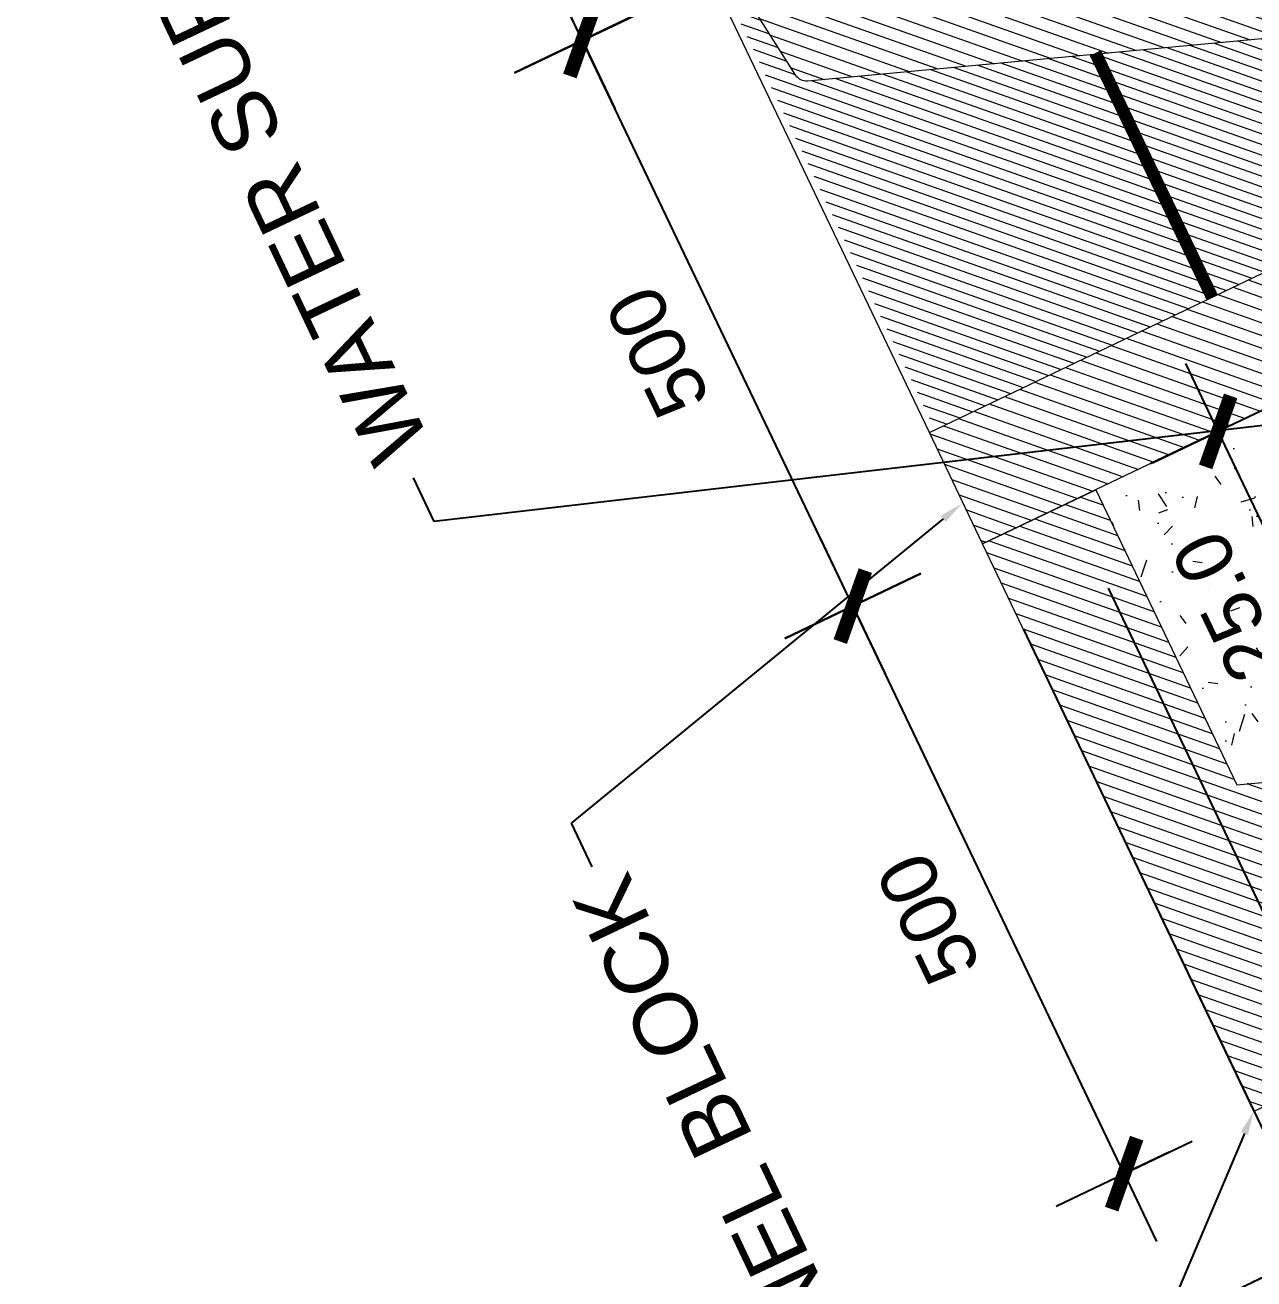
# Model space of a CAD drawing. Header units: metres. Extents: x 678805 to 1359287, y 2747329 to 5497370.
# Drawn here: x 679484.206 to 679485.186, y 2747419.34 to 2747420.339 of the extents above; entities that cross this region are included whole.
import ezdxf
from ezdxf import colors
from ezdxf.entities.mleader import LeaderData, LeaderLine
from ezdxf.math import Vec2, Vec3

# ---------------------------------------------------------------- set-up
doc = ezdxf.new("R2010")
doc.units = ezdxf.units.M
doc.linetypes.add('XREF_MON_WATERFEATURE$0$DASH_1', pattern=[0.4, 0.1, -0.3])
doc.layers.add('02-L-Waterfeatures 01', color=7, linetype='Continuous', true_color=0x4da6ff)
doc.layers.add('XREF_MON_WATERFEATURE$0$01-TX-Dimensions_1-25', color=7, linetype='Continuous', true_color=0x3f5f7f)
for name, color, linetype in [('XREF_MON_WATERFEATURE$0$01-TX', 7, 'Continuous'), ('XREF_MON_WATERFEATURE$0$02-L-Waterfeatures 02', 152, 'Continuous'), ('XREF_MON_WATERFEATURE$0$COTAUX', 7, 'Continuous')]:
    doc.layers.add(name, color=color, linetype=linetype)
for name, color, linetype, lineweight, true_color in [('XREF_MON_WATERFEATURE$0$02-L-projecció', 7, 'Continuous', 5, 0x636363), ('XREF_MON_WATERFEATURE$0$02-L-projecció 2', 7, 'Continuous', 5, 0x636363), ('XREF_MON_WATERFEATURE$0$3-TR tot_u', 7, 'Continuous', 5, 0x787878)]:
    doc.layers.add(name, color=color, linetype=linetype, lineweight=lineweight, true_color=true_color)
doc.layers.add('XREF_MON_WATERFEATURE$0$02-L-seccionat', color=6, linetype='Continuous', lineweight=5)
doc.layers.add('XREF_MON_WATERFEATURE$0$3-TR Formigó', color=252, linetype='Continuous', lineweight=0)
doc.styles.add('XREF_MON_WATERFEATURE$0$Standard', font='arial.ttf')
doc.dimstyles.new('XREF_MON_WATERFEATURE$0$E20', dxfattribs={"dimscale": 0.03, "dimtxt": 1.5, "dimasz": 0.2, "dimexe": 0.1, "dimexo": 2.5, "dimgap": 1, "dimtad": 1, "dimdec": 0, "dimlfac": 1000, "dimzin": 0, "dimdsep": 46, "dimtxsty": 'XREF_MON_WATERFEATURE$0$Standard', "dimblk1": 'XREF_MON_WATERFEATURE$0$LINCOT200', "dimblk2": 'XREF_MON_WATERFEATURE$0$LINCOT200', "dimsah": 1, "dimcen": 0.1, "dimdle": 0.1, "dimclrt": 256, "dimadec": 0, "dimazin": 0, "dimtfac": 0.01538461538461539, "dimtdec": 0, "dimtofl": 0, "dimtmove": 0, "dimatfit": 3, "dimldrblk": 'XREF_MON_WATERFEATURE$0$LINCOT200', "dimfxl": 1, "dimtolj": 1, "dimtzin": 0, "dimarcsym": 0})
pattern_1 = [(44.99999999989516, (-45.99746788525954, 30.80656202230603), (-0.006735192090789537, 0.006735192090814185), [])]

# ---------------------------------------------------------------- blocks, each defined once
blk = doc.blocks.new('XREF_MON_WATERFEATURE$0$Bench')
at = {"layer": 'XREF_MON_WATERFEATURE$0$3-TR Formigó'}
h = blk.add_hatch(dxfattribs=at)
h.set_pattern_fill('ANSI31', color=256, scale=0.002999999999999998, angle=-18.27604261032588, style=0)
h.set_pattern_definition([(44.99999999989514, (-45.49588849255815, 30.80655877431855), (-0.006735192090789539, 0.006735192090814186), [])])
h.paths.add_polyline_path([(0, -4.656612873077393e-10), (0.50157939363271, -3.247521817684174e-06), (0.50157939363271, -0.1000032475218177), (0.2407935219807274, -0.1000032475218177), (0.0750000006519258, -0.5499999993480742), (4.656612873077393e-10, -0.5499999998137355)])
at = {"layer": 'XREF_MON_WATERFEATURE$0$02-L-seccionat'}
blk.add_lwpolyline([(0, -4.656612873077393e-10), (0.50157939363271, -3.247521817684174e-06), (0.50157939363271, -0.1000032475218177), (0.2407935219807274, -0.1000032475218177), (0.0750000006519258, -0.5499999993480742), (4.656612873077393e-10, -0.5499999998137355)], close=True, dxfattribs=at)
blk = doc.blocks.new('XREF_MON_WATERFEATURE$0$WaterFall Channel')
at = {"layer": 'XREF_MON_WATERFEATURE$0$3-TR Formigó'}
h = blk.add_hatch(dxfattribs=at)
h.set_pattern_fill('ANSI31', color=256, scale=0.002999999999999998, angle=-18.27604261032588, style=0)
h.set_pattern_definition(pattern_1)
h.paths.add_polyline_path([(0.09851920045912266, -5.111424252390862e-05), (-1.862645149230957e-09, -4.21903096139431e-05), (-1.586973667144775e-06, -0.3450375250540674), (0.09851920185610652, -0.3450375245884061)])
h = blk.add_hatch(dxfattribs=at)
h.set_pattern_fill('ANSI31', color=256, scale=0.002999999999999998, angle=-18.27604261032588, style=0)
h.set_pattern_definition(pattern_1)
edge = h.paths.add_edge_path()
edge.add_line((0.2580314185521885, -0.3999952720651739), (0.0985192027874291, -0.3999831625260413))
edge.add_line((0.0985192027874291, -0.3999831625260413), (0.09850334841758013, -0.3750360794365406))
edge.add_line((0.09850334841758013, -0.3750360794365406), (8.132075890898705e-06, -0.3750389693304896))
edge.add_line((8.132075890898705e-06, -0.3750389693304896), (2.610962837934494e-06, -0.4999805477447808))
edge.add_line((2.610962837934494e-06, -0.4999805477447808), (0.4298762682080269, -0.5000129554420709))
edge.add_line((0.4298762682080269, -0.5000129554420709), (0.4298762682080269, -0.1000000004656613))
edge.add_line((0.4298762682080269, -0.1000000004656613), (0.4998762682080269, -0.1000000004656613))
edge.add_line((0.4998762682080269, -0.1000000004656613), (0.4998762686548925, -0.02505663478112696))
edge.add_arc((0.4898366796350784, -0.02645006639107605), 0.01013582751127793, 7.901811386936648, 96.45579607710752)
edge.add_line((0.4886970412917435, -0.01637851120904088), (0.3952812625161918, -0.0274717642880464))
edge.add_line((0.3952812625161918, -0.0274717642880464), (0.2580314185521885, -0.3999952720651739))
at = {"layer": 'XREF_MON_WATERFEATURE$0$02-L-seccionat'}
blk.add_lwpolyline([(4.656612873077393e-10, -4.656612873077393e-10), (0.09851920325309038, -4.656612873077393e-10), (0.09851920325309038, -0.3899839207848978, 0.4141913255382975), (0.1085184440340928, -0.3999839207560771), (0.2510580586641579, -0.399994742634442, 0.3142384861403481), (0.260442213579803, -0.3934518925298635), (0.3931626223038822, -0.0332221772634832, -0.2820400704616889), (0.4013667897201669, -0.02674909950616764), (0.4886970412917435, -0.01637851120904088, -0.4492722296790671), (0.4998762696050107, -0.02630873816087842), (0.4998762682080269, -0.1000000004656613), (0.4398762682080269, -0.1000000004656613, 0.414213562373095), (0.4298762682080269, -0.1100000004656613), (0.4298762682080269, -0.5000129554420709), (-2.265442162752151e-06, -0.4999805482104421), (4.656612873077393e-10, -4.656612873077393e-10)], format="xyb", dxfattribs=at)
blk = doc.blocks.new('XREF_MON_WATERFEATURE$0$Font')
at = {"layer": 'XREF_MON_WATERFEATURE$0$02-L-Waterfeatures 02', "lineweight": 9, "transparency": 33554687}
h = blk.add_hatch(dxfattribs=at)
h.set_pattern_fill('ANSI31', color=256, scale=0.002499999999999999, angle=2.627825166700061e-09)
h.set_pattern_definition([(45.00000000262781, (2.000490661710501, -0.440017266664654), (-0.005612660075925642, 0.005612660075410798), [])])
edge = h.paths.add_edge_path()
edge.add_line((1.800098594278097, 1.504928372334689), (1.800098593346775, 1.109996326325006))
edge.add_line((1.800098593346775, 1.109996326267719), (1.959610811672671, 1.109934739693862))
edge.add_line((1.959610811434686, 1.109934739535674), (2.096860655398689, 1.482458247312802))
edge.add_line((2.096860656514764, 1.48245824733749), (2.190276435238792, 1.49360097657212))
edge.add_arc((2.191415851935744, 1.483529136050493), 0.01013608618583568, 7.903237830832325, 96.45436951496481, ccw=False)
edge.add_line((2.201455662492663, 1.484922853065655), (2.202041886351375, 1.199959193803714))
edge.add_line((2.2020418853499, 1.199959194054827), (2.501285506412387, 1.199959193589166))
edge.add_line((2.501285506412387, 1.199959193589166), (2.501455659907939, 1.214982734787865))
edge.add_line((2.501455659978092, 1.21498273476027), (2.2114556604065, 1.21498273476027))
edge.add_line((2.2114556604065, 1.21498273476027), (2.211455659940839, 1.504928372791037))
edge.add_line((2.211455660872161, 1.50492837256752), (1.80009859520942, 1.504928372101858))
at = {"layer": 'XREF_MON_WATERFEATURE$0$3-TR tot_u'}
h = blk.add_hatch(dxfattribs=at)
h.set_pattern_fill('AR-CONC', color=256, scale=0.0005, angle=90.27678088138283)
h.set_pattern_definition([(140.2767808813828, (0, 0), (0.007529408319146686, 0.09112977025436622), [0.009525, -0.104775]), (85.27678088138289, (0, 0), (-0.09544218246381948, -0.0180829760590076), [0.007619999999999997, -0.08382029208499997]), (190.7282255813828, (0.0006274492479860783, 0.007594123017042875), (-0.08791277024958873, 0.07304679397383136), [0.008095004399999994, -0.08904512229999995]), (136.4609808813828, (-0.02539970353245735, -0.0001227003522217274), (0.02036616536872721, 0.135639486306251), [0.0142875, -0.1571625]), (186.9123384913829, (-0.02370253717526793, 0.01118057989515364), (-0.1242850351344667, 0.1181030589831279), [0.01214251157, -0.13356780408]), (81.46093205138288, (-0.02539970353245735, -0.0001227003522217274), (-0.1242850351284048, 0.1181030589898943), [0.011429983535, -0.1257298659599999]), (111.2767808813828, (-0.01911112759262323, 0.01260782638564706), (0.05076579922627469, 0.07605331832968264), [0.009524999999999997, -0.104775]), (56.27678088138281, (-0.01911112759262323, 0.01260782638564706), (-0.09224218262257797, 0.03045577347668214), [0.00762, -0.08381999999999999]), (161.7282258813828, (-0.01488064462319016, 0.01894560316577554), (-0.04147638387081798, 0.1065090916350388), [0.008095004399999996, -0.08904496879999996]), (127.7767808813828, (0, 0), (-0.04228448622992289, 0.001340052794281248), [0, -0.082804, 0, -0.08509, 0, -0.0841375]), (97.77678088138279, (0, 0), (-0.05025109645929177, 0.03316746933154464), [0, -0.04851399999999999, 0, -0.08089899999999998, 0, -0.0320675]), (57.77678088138285, (0.0001368108205497265, -0.02832066966220737), (0.002536838549615339, 0.06780834352447479), [0, -0.03174999999999999, 0, -0.09905999999999998, 0, -0.131445]), (47.77678088138283, (0.0001981612294912338, -0.04102052142843604), (-0.01307088239659678, 0.07400231239268362), [0, -0.041275, 0, -0.065786, 0, -0.093345])])
edge = h.paths.add_edge_path()
edge.add_line((1.701578940730542, 1.409979487769306), (1.440799058413151, 1.409979487769306))
edge.add_line((1.440799058414996, 1.409979488234967), (1.275005537086194, 0.9599827364087106))
edge.add_line((1.275005537085235, 0.9599827360361814), (1.70157696288593, 0.9599805160570674))
edge.add_line((1.701576963532716, 0.9599805157631636), (1.701577849410629, 1.134941963122397))
edge.add_line((1.701577848754823, 1.134941963013262), (1.676064542044557, 1.134941963204854))
edge.add_arc((1.650083779357374, 1.149941962677985), 0.02999999999999986, 179.9999999999996, 330.00000176630294, ccw=False)
edge.add_arc((1.650083779357374, 1.149941962677985), 0.03000000000000003, 29.999999260610423, 180, ccw=False)
edge.add_line((1.676064541563392, 1.164941962342709), (1.701577972141844, 1.164941962438507))
edge.add_line((1.701577973086387, 1.164941962342709), (1.701578941454631, 1.409979487637663))
at = {"layer": 'XREF_MON_WATERFEATURE$0$02-L-projecció', "linetype": 'XREF_MON_WATERFEATURE$0$DASH_1', "ltscale": 0.05, "const_width": 0.009999999999999995}
blk.add_lwpolyline([(1.800107654649764, 1.259941959287971), (2.015941880643368, 1.259922408498824)], dxfattribs=at)
at = {"layer": 'XREF_MON_WATERFEATURE$0$02-L-projecció 2'}
blk.add_lwpolyline([(1.800098596140742, 1.509928373619914), (2.20145566156134, 1.509928373619914), (2.201455662492663, 1.484922853065655)], dxfattribs=at)
for name, p in [('XREF_MON_WATERFEATURE$0$Bench', (1.200005536433309, 1.509982735384256)), ('XREF_MON_WATERFEATURE$0$WaterFall Channel', (1.701579393353313, 1.509930012049153))]:
    blk.add_blockref(name, p)
blk = doc.blocks.new('XREF_MON_WATERFEATURE$0$LINCOT200')
for p, q in [((0, -9.999961704014428), (0, 10.00003829598555)), ((3.694822225952521e-13, 3.829598557558711e-05), (10.00000000000051, 3.829598557558711e-05))]:
    blk.add_line(p, q)
at = {"const_width": 1.875}
blk.add_lwpolyline([(3.535533801624467, -3.535495714255788), (-3.535533950636761, 3.535572157214077)], dxfattribs=at)
at = {"layer": 'XREF_MON_WATERFEATURE$0$COTAUX'}
blk.add_line((0, 0), (-1.249999999999915, 0), dxfattribs=at)
blk = doc.blocks.new('*D647')
at = {"layer": 'DEFPOINTS', "color": 0, "transparency": 16777216}
for p in [(679484.9691765116, 2747419.925533549), (679484.8656766551, 2747419.876038906), (679485.1855639546, 2747419.473031215)]:
    blk.add_point(p, dxfattribs=at)
at = {"layer": 'XREF_MON_WATERFEATURE$0$01-TX-Dimensions_1-25', "color": 0, "lineweight": -2, "transparency": 16777216}
for p, q in [((679484.9015150998, 2747419.893177201), (679484.8629701984, 2747419.874744652)), ((679485.0794785197, 2747419.428950885), (679484.868265163, 2747419.870625993)), ((679485.1179025426, 2747419.440674866), (679485.0793605709, 2747419.422243718))]:
    blk.add_line(p, q, dxfattribs=at)
at = {"layer": 'XREF_MON_WATERFEATURE$0$01-TX-Dimensions_1-25', "color": 0, "lineweight": -2, "transparency": 16777216, "xscale": 0.006, "yscale": 0.006, "zscale": 0.006}
for p, rotation in [((679484.8656766551, 2747419.876038906), 115.5575828866667), ((679485.0820670276, 2747419.423537972), 295.5575828866667)]:
    blk.add_blockref('XREF_MON_WATERFEATURE$0$LINCOT200', p, dxfattribs=dict(at, rotation=rotation))
at = {"layer": 'XREF_MON_WATERFEATURE$0$01-TX-Dimensions_1-25', "transparency": 16777216, "insert": (679484.9260796226, 2747419.626933733), "char_height": 0.045, "attachment_point": 5, "rotation": 115.55758288666671, "style": 'XREF_MON_WATERFEATURE$0$Standard'}
blk.add_mtext('\\A1;500', dxfattribs=at)
blk = doc.blocks.new('*D648')
at = {"layer": 'DEFPOINTS', "color": 0, "transparency": 16777216}
for p in [(679484.6241910591, 2747420.646990283), (679484.5206556243, 2747420.597465441), (679484.7535670118, 2747420.376520056)]:
    blk.add_point(p, dxfattribs=at)
at = {"layer": 'XREF_MON_WATERFEATURE$0$01-TX-Dimensions_1-25', "color": 0, "lineweight": -2, "transparency": 16777216}
for p, q in [((679484.5565330001, 2747420.614626922), (679484.5179493009, 2747420.596170906)), ((679484.6474425071, 2747420.332407858), (679484.5232446922, 2747420.592052796)), ((679484.6859089528, 2747420.344156695), (679484.6473252537, 2747420.325700679))]:
    blk.add_line(p, q, dxfattribs=at)
at = {"layer": 'XREF_MON_WATERFEATURE$0$01-TX-Dimensions_1-25', "color": 0, "lineweight": -2, "transparency": 16777216, "xscale": 0.006, "yscale": 0.006, "zscale": 0.006}
for p, rotation in [((679484.5206556233, 2747420.597465441), 115.5635211465433), ((679484.650031576, 2747420.326995214), 295.5635211465433)]:
    blk.add_blockref('XREF_MON_WATERFEATURE$0$LINCOT200', p, dxfattribs=dict(at, rotation=rotation))
at = {"layer": 'XREF_MON_WATERFEATURE$0$01-TX-Dimensions_1-25', "transparency": 16777216, "insert": (679484.5375399061, 2747420.439364044), "char_height": 0.045, "attachment_point": 5, "rotation": 115.56352114654328, "style": 'XREF_MON_WATERFEATURE$0$Standard'}
blk.add_mtext('\\A1;300', dxfattribs=at)
blk = doc.blocks.new('*D651')
at = {"layer": 'DEFPOINTS', "color": 0, "transparency": 16777216}
for p in [(679485.0368818189, 2747419.957905363), (679484.9692211464, 2747419.925554894), (679485.2383469889, 2747419.362680973)]:
    blk.add_point(p, dxfattribs=at)
at = {"layer": 'XREF_MON_WATERFEATURE$0$01-TX-Dimensions_1-25', "color": 0, "lineweight": -2, "transparency": 16777216}
for p, q in [((679485.0692336705, 2747419.8902418), (679485.3073017359, 2747419.3923249)), ((679485.0015729979, 2747419.857891331), (679485.2396410633, 2747419.359974431)), ((679485.3005945769, 2747419.392443295), (679485.2437600743, 2747419.365269122)), ((679485.2383469893, 2747419.362680973), (679485.0881680308, 2747419.290876192))]:
    blk.add_line(p, q, dxfattribs=at)
at = {"layer": 'XREF_MON_WATERFEATURE$0$01-TX-Dimensions_1-25', "color": 0, "lineweight": -2, "transparency": 16777216, "xscale": 0.006, "yscale": 0.006, "zscale": 0.006}
for p, rotation in [((679485.3060076619, 2747419.395031443), 25.55377418202264), ((679485.2383469893, 2747419.362680973), 205.5537741820226)]:
    blk.add_blockref('XREF_MON_WATERFEATURE$0$LINCOT200', p, dxfattribs=dict(at, rotation=rotation))
at = {"layer": 'XREF_MON_WATERFEATURE$0$01-TX-Dimensions_1-25', "transparency": 16777216, "insert": (679485.1671092085, 2747419.270002564), "char_height": 0.045, "attachment_point": 5, "rotation": 205.55377418202264, "style": 'XREF_MON_WATERFEATURE$0$Standard'}
blk.add_mtext('\\A1;75', dxfattribs=at)
blk = doc.blocks.new('*D646')
at = {"layer": 'DEFPOINTS', "color": 0, "transparency": 16777216}
for p in [(679485.1570441651, 2747420.015338978), (679485.0368820259, 2747419.957905462), (679485.1453684813, 2747419.730930598)]:
    blk.add_point(p, dxfattribs=at)
at = {"layer": 'XREF_MON_WATERFEATURE$0$01-TX-Dimensions_1-25', "color": 0, "lineweight": -2, "transparency": 16777216}
for p, q in [((679485.1045498349, 2747419.990248431), (679485.1597508773, 2747420.016632698)), ((679485.262943183, 2747419.79377754), (679485.1596316025, 2747420.009925554)), ((679485.2130362903, 2747419.763273567), (679485.2682373327, 2747419.789657834))]:
    blk.add_line(p, q, dxfattribs=at)
at = {"layer": 'XREF_MON_WATERFEATURE$0$01-TX-Dimensions_1-25', "color": 0, "lineweight": -2, "transparency": 16777216, "xscale": 0.006, "yscale": 0.006, "zscale": 0.006}
for p, rotation in [((679485.157044165, 2747420.015338979), 115.5462524838862), ((679485.2655306204, 2747419.788364116), 295.5462524838862)]:
    blk.add_blockref('XREF_MON_WATERFEATURE$0$LINCOT200', p, dxfattribs=dict(at, rotation=rotation))
at = {"layer": 'XREF_MON_WATERFEATURE$0$01-TX-Dimensions_1-25', "transparency": 16777216, "insert": (679485.165121845, 2747419.875593525), "char_height": 0.045, "attachment_point": 5, "rotation": 115.54625248388618, "style": 'XREF_MON_WATERFEATURE$0$Standard'}
blk.add_mtext('\\A1;25.0', dxfattribs=at)
blk = doc.blocks.new('*D655')
at = {"layer": 'DEFPOINTS', "color": 0, "transparency": 16777216}
for p in [(679484.7535093232, 2747420.376522209), (679484.6500206866, 2747420.327032931), (679484.9691765119, 2747419.925533549)]:
    blk.add_point(p, dxfattribs=at)
at = {"layer": 'XREF_MON_WATERFEATURE$0$01-TX-Dimensions_1-25', "color": 0, "lineweight": -2, "transparency": 16777216}
for p, q in [((679484.6858479114, 2747420.344165861), (679484.6473142301, 2747420.325738677)), ((679484.8630993672, 2747419.881457184), (679484.6526091945, 2747420.321620018)), ((679484.9015151, 2747419.8931772), (679484.8629814187, 2747419.874750017))]:
    blk.add_line(p, q, dxfattribs=at)
at = {"layer": 'XREF_MON_WATERFEATURE$0$01-TX-Dimensions_1-25', "color": 0, "lineweight": -2, "transparency": 16777216, "xscale": 0.006, "yscale": 0.006, "zscale": 0.006}
for p, rotation in [((679484.6500206866, 2747420.327032931), 115.5575828866667), ((679484.8656878752, 2747419.876044271), 295.5575828866667)]:
    blk.add_blockref('XREF_MON_WATERFEATURE$0$LINCOT200', p, dxfattribs=dict(at, rotation=rotation))
at = {"layer": 'XREF_MON_WATERFEATURE$0$01-TX-Dimensions_1-25', "transparency": 16777216, "insert": (679484.7100620624, 2747420.078683895), "char_height": 0.045, "attachment_point": 5, "rotation": 115.55758288666671, "style": 'XREF_MON_WATERFEATURE$0$Standard'}
blk.add_mtext('\\A1;500', dxfattribs=at)
blk = doc.blocks.new('XREF_MON_WATERFEATURE')
at = {"rotation": 115.5575828960451}
blk.add_blockref('XREF_MON_WATERFEATURE$0$Font', (679487.0654881514, 2747419.041906541), dxfattribs=at)
at = {"layer": 'XREF_MON_WATERFEATURE$0$01-TX-Dimensions_1-25'}
dim = blk.add_aligned_dim(p1=(679484.7535670117, 2747420.376520056), p2=(679484.624191059, 2747420.646990284), distance=0.11477062467551186, dimstyle='XREF_MON_WATERFEATURE$0$E20', dxfattribs=at)
dim.commit()
dim.dimension.update_dxf_attribs({"geometry": '*D648', "text_midpoint": (679484.5375399062, 2747420.439364044)})
dim = blk.add_linear_dim(base=(679484.6500206866, 2747420.327032931), p1=(679484.9691765122, 2747419.925533549), p2=(679484.7535093233, 2747420.37652221), angle=115.5575828866667, dimstyle='XREF_MON_WATERFEATURE$0$E20', dxfattribs=at)
dim.commit()
dim.dimension.update_dxf_attribs({"geometry": '*D655', "text_midpoint": (679484.7100620625, 2747420.078683895)})
dim = blk.add_linear_dim(base=(679485.1570441651, 2747420.015338978), p1=(679485.1453684812, 2747419.730930598), p2=(679485.0368820258, 2747419.957905462), angle=115.54625237826907, text='25.0', dimstyle='XREF_MON_WATERFEATURE$0$E20', dxfattribs=at)
dim.commit()
dim.dimension.update_dxf_attribs({"geometry": '*D646', "text_midpoint": (679485.2129185821, 2747419.89843878), "dimtype": 129})
dim = blk.add_linear_dim(base=(679485.2383469889, 2747419.362680973), p1=(679485.0368818188, 2747419.957905363), p2=(679484.9692211467, 2747419.925554894), angle=205.553774025576, dimstyle='XREF_MON_WATERFEATURE$0$E20', dxfattribs=at)
dim.commit()
dim.dimension.update_dxf_attribs({"geometry": '*D651', "text_midpoint": (679485.1442974021, 2747419.317713222), "dimtype": 129})
dim = blk.add_linear_dim(base=(679484.8656766551, 2747419.876038906), p1=(679485.1855639549, 2747419.473031215), p2=(679484.9691765117, 2747419.92553355), angle=115.5575828866667, text='500', dimstyle='XREF_MON_WATERFEATURE$0$E20', dxfattribs=at)
dim.commit()
dim.dimension.update_dxf_attribs({"geometry": '*D647', "text_midpoint": (679484.9260796227, 2747419.626933733)})
at = {"layer": 'XREF_MON_WATERFEATURE$0$01-TX'}
ml = blk.add_multileader_mtext('Standard', dxfattribs=at)
ml.set_content('WATER SUPPLIERS', color=256, style='XREF_MON_WATERFEATURE$0$Standard')
ml.set_leader_properties()
ml.build(insert=Vec2(0, 0))
ml.multileader.update_dxf_attribs({"dogleg_length": 0.07692307692307693, "arrow_head_size": 0.01923076923076923})
ctx = ml.context
ctx.base_point, ctx.char_height, ctx.arrow_head_size, ctx.landing_gap_size, ctx.plane_origin, ctx.plane_x_axis, ctx.plane_y_axis = Vec3(679484.5152654932, 2747419.978199014), 0.05, 0.01923076923076923, 0.01923076923076923, Vec3(679485.8522025214, 2747418.887940528), Vec3(-0.4281212612115987, 0.9037212986859335), Vec3(-0.9037212986859335, -0.4281212612115987)
notes = []
notes.append((ctx, [(0, (1, 1, 0), (679484.5317316955, 2747419.943440503), (-0.4281212612115987, 0.9037212986859335), 0.03846153846153853, [(0, [(679485.3169867783, 2747420.034296324)], 0, [])])]))
ctx.mtext.insert, ctx.mtext.text_direction, ctx.mtext.rotation, ctx.mtext.flow_direction = Vec3(679484.4840540759, 2747419.984692718), Vec3(-0.4281212612115987, 0.9037212986859335), 1.564072090888421, 5
ml = blk.add_multileader_mtext('Standard', dxfattribs=at)
ml.set_content('PRECAST CONCRETE CHANNEL BLOCK\\P50x90x50cm', color=256, style='XREF_MON_WATERFEATURE$0$Standard')
ml.set_leader_properties()
ml.build(insert=Vec2(0, 0))
ml.multileader.update_dxf_attribs({"dogleg_length": 0.07692307692307693, "arrow_head_size": 0.01923076923076923})
ctx = ml.context
ctx.base_point, ctx.char_height, ctx.arrow_head_size, ctx.landing_gap_size, ctx.plane_origin, ctx.plane_x_axis, ctx.plane_y_axis = Vec3(679485.2498496083, 2747418.417776508), 0.05, 0.01923076923076923, 0.01923076923076923, Vec3(679485.4879302694, 2747418.811470242), Vec3(-0.4281212612115987, 0.9037212986859335), Vec3(-0.9037212986859335, -0.4281212612115987)
notes.append((ctx, [(1, (1, 1, 0), (679484.6410269395, 2747419.702940462), (0.4281212612115987, -0.9037212986859335), 0.03846153846153853, [(0, [(679484.9527145263, 2747419.957826037)], 0, [])])]))
ctx.mtext.insert, ctx.mtext.text_direction, ctx.mtext.rotation, ctx.mtext.flow_direction = Vec3(679485.218638191, 2747418.424270211), Vec3(-0.4281212612115987, 0.9037212986859335), 1.564072090888421, 5
ml = blk.add_multileader_mtext('Standard', dxfattribs=at)
ml.set_content('PRECAST CONCRETE PIECE \\P50x90x55cm', color=256, style='XREF_MON_WATERFEATURE$0$Standard')
ml.set_leader_properties()
ml.build(insert=Vec2(0, 0))
ml.multileader.update_dxf_attribs({"dogleg_length": 0.07692307692307693, "arrow_head_size": 0.01923076923076923})
ctx = ml.context
ctx.base_point, ctx.char_height, ctx.arrow_head_size, ctx.landing_gap_size, ctx.plane_origin, ctx.plane_x_axis, ctx.plane_y_axis = Vec3(679485.5351012299, 2747418.311680941), 0.05, 0.01923076923076923, 0.01923076923076923, Vec3(679485.704122195, 2747418.359242832), Vec3(-0.4281212612115987, 0.9037212986859335), Vec3(-0.9037212986859335, -0.4281212612115987)
notes.append((ctx, [(1, (1, 1, 0), (679485.0906788777, 2747419.249812217), (0.4281212612115987, -0.9037212986859335), 0.03846153846153853, [(0, [(679485.1854241055, 2747419.473368638)], 0, [])])]))
ctx.mtext.insert, ctx.mtext.text_direction, ctx.mtext.rotation, ctx.mtext.flow_direction = Vec3(679485.5038898126, 2747418.318174644), Vec3(-0.4281212612115987, 0.9037212986859335), 1.564072090888421, 5
for ctx, leaders in notes:
    for number, flags, end, landing, length, lines in leaders:
        leader = LeaderData()
        leader.index, (leader.has_last_leader_line, leader.has_dogleg_vector, leader.attachment_direction) = number, flags
        leader.last_leader_point, leader.dogleg_vector, leader.dogleg_length = Vec3(end), Vec3(landing), length
        for number, points, colour, breaks in lines:
            line = LeaderLine()
            line.index, line.vertices, line.color, line.breaks = number, Vec3.list(points), colors.encode_raw_color(colour), breaks
            leader.lines.append(line)
        ctx.leaders.append(leader)

msp = doc.modelspace()

# ---------------------------------------------------------------- block references
at = {"layer": '02-L-Waterfeatures 01', "color": 18, "true_color": 0x000000}
msp.add_blockref('XREF_MON_WATERFEATURE', (0, 0), dxfattribs=at)

doc.saveas('drawing.dxf')
